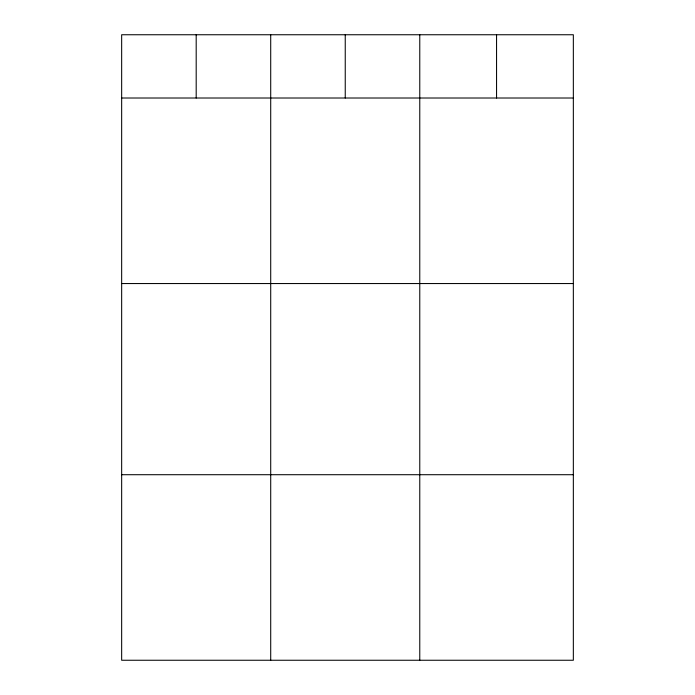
<?xml version="1.0" encoding="UTF-8"?>
<svg xmlns="http://www.w3.org/2000/svg" width="695" height="695" viewBox="0 0 695 695"><rect width="100%" height="100%" fill="white"/><g stroke="black" fill="none" stroke-linecap="round" stroke-linejoin="round"><path stroke-width="1.04" d="M573.34 98.012L573.34 660.25L121.66 660.25L121.66 34.75L573.34 34.75L573.34 98.012L121.66 98.012M121.66 283.551L573.34 283.551M121.66 474.711L573.34 474.711M496.56 34.75L496.56 98.012M419.771 34.75L419.771 660.25M345.241 34.75L345.241 98.012M270.711 34.75L270.711 660.25M196.19 34.75L196.19 98.012"/></g></svg>
